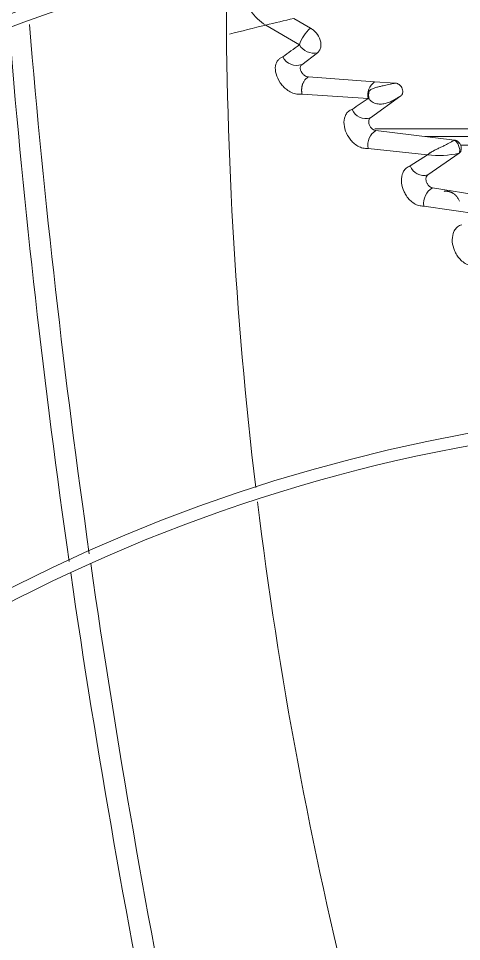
# Model space of a CAD drawing. Header units: millimetres. Extents: x 113490 to 142599, y -20467 to 115.
# Drawn here: x 134713.4 to 134805.9, y -10054.6 to -9861.9 of the extents above; entities that cross this region are included whole.
import ezdxf

# ---------------------------------------------------------------- set-up
doc = ezdxf.new("R2010")
doc.units = ezdxf.units.MM
doc.layers.add('DV3_0', color=7, linetype='Continuous')

msp = doc.modelspace()

# ---------------------------------------------------------------- linework, layer by layer
at = {"layer": 'DV3_0', "color": 7, "linetype": 'Continuous', "lineweight": 15}
for p, q in [((134770.91, -9861.94), (134774.39, -9863.98)), ((134765.04, -9863.34), (134772.05, -9867.46)), ((134775.86, -9869.13), (134772.57, -9871.59)), ((134773.94, -9874.15), (134787.78, -9875.18)), ((134787.78, -9875.18), (134792.1, -9875.44)), ((134772.62, -9877.73), (134786.44, -9878.63)), ((134793.24, -9878.1), (134786.9, -9882.68)), ((134786.44, -9878.63), (134786.6, -9878.78)), ((134788.02, -9885.32), (134804.48, -9887.35)), ((134798.32, -9886.59), (134945.89, -9886.59)), ((134786.42, -9889.05), (134798.83, -9890.4)), ((134798.83, -9890.4), (134795.22, -9892.73)), ((134805.41, -9890.07), (134798.89, -9894.57)), ((134799.83, -9897.27), (134815.24, -9899.83)), ((134798.04, -9901.09), (134809.63, -9902.77))]:
    msp.add_line(p, q, dxfattribs=at)
at = {"layer": 'DV3_0', "color": 7, "linetype": 'Continuous', "lineweight": 20}
for p, q in [((134787.84, -9884.99), (134946.71, -9884.99)), ((134944.97, -9888.39), (134805.72, -9888.39))]:
    msp.add_line(p, q, dxfattribs=at)
at = {"layer": 'DV3_0', "color": 7, "linetype": 'Continuous', "lineweight": 15}
for centre, radius, start, end in [((134869.24, -10288.99), 551.5, 105.4775, 164.5225), ((134869.24, -10288.99), 477.5, 46.9802, 133.0198), ((134869.24, -10288.99), 456, 45.9967, 135.345), ((134869.24, -10288.99), 453.5, 90, 135.5593), ((135629.05, -9856.53), 872.25, 179.63163, 186.79939), ((134926.51, -10530.1), 686.04, 103.11, 103.6137), ((136630.31, -9702.15), 1921.39, 184.80784, 188.12284), ((134778.96, -9869.57), 7.22, 129.2854, 163.0361), ((134779.2, -9869.73), 7.5, 129.9251, 162.3964), ((136546.57, -9714.08), 1841.22, 184.70532, 188.15423), ((134878.56, -10018.87), 185.12, 125.1229, 126.452), ((134775.21, -9865.46), 3.74, 212.4341, 280.1249), ((134771.52, -9868.42), 3.33, 207.6664, 288.2786), ((134789.63, -9877.88), 3.28, 124.4035, 193.2063), ((134790.29, -9877.95), 3.78, 167.9046, 192.7148), ((134788.09, -9878.42), 1.96, 129.2476, 139.846), ((134882.22, -10022.41), 172.76, 123.6694, 125.0185), ((134788.71, -9877.06), 2.72, 219.2454, 226.0311), ((134785.95, -9879.7), 3.12, 202.9813, 287.5853), ((134789.91, -9888.34), 3.56, 122.1591, 191.5595), ((134801.13, -9870.85), 19.69, 263.3082, 282.5642), ((134798.02, -9891.74), 2.97, 199.4659, 287.0302), ((134801.91, -9900.57), 3.9, 122.1583, 187.5906), ((134869.24, -10288.99), 346, 46.4603, 135.3186), ((134869.24, -10288.99), 343.5, 90, 135.6595), ((135629.05, -9856.53), 872.25, 186.99692, 194.17255), ((136630.31, -9702.15), 1921.39, 188.18485, 191.5672), ((136546.57, -9714.08), 1841.22, 188.2287, 191.77728), ((134869.24, -10288.99), 236, 46.5586, 135.2674)]:
    msp.add_arc(centre, radius, start, end, dxfattribs=at)
at = {"layer": 'DV3_0', "color": 7, "linetype": 'Continuous', "lineweight": 20}
msp.add_arc((134862.75, -10272.28), 420.46, 103.4379, 104.5005, dxfattribs=at)
at = {"layer": 'DV3_0', "color": 7, "linetype": 'Continuous', "lineweight": 15}
for points, knots in [([(134765.04, -9863.34), (134763.78, -9862.62), (134762.71, -9861.55), (134761.03, -9859.08), (134760.41, -9857.67), (134759.69, -9854.86), (134759.59, -9853.47), (134759.91, -9851.05), (134760.34, -9850.03), (134760.98, -9849.41)], [0, 0, 0, 0, 0.25, 0.25, 0.5, 0.5, 0.75, 0.75, 1, 1, 1, 1]), ([(134774.39, -9863.98), (134774.46, -9864.02), (134774.75, -9864.21), (134775.5, -9864.78), (134776.22, -9865.76), (134776.57, -9866.88), (134776.59, -9867.73), (134776.37, -9868.53), (134776.03, -9868.93), (134775.86, -9869.13)], [0, 0, 0, 0, 0.040412, 0.157001, 0.427305, 0.570682, 0.710239, 0.85239, 1, 1, 1, 1]), ([(134768.57, -9869.97), (134768.48, -9870.01), (134768.3, -9870.07), (134767.96, -9870.28), (134767.41, -9870.75), (134766.95, -9871.85), (134767.08, -9873.56), (134767.8, -9875.05), (134768.66, -9876.13), (134769.45, -9876.85), (134770.41, -9877.44), (134771.53, -9877.83), (134772.25, -9877.76), (134772.62, -9877.73)], [0, 0, 0, 0, 0.027265, 0.054498, 0.113253, 0.239702, 0.385057, 0.552035, 0.627007, 0.710932, 0.802031, 0.898425, 1, 1, 1, 1]), ([(134772.57, -9871.59), (134772.54, -9871.61), (134772.5, -9871.64), (134772.44, -9871.71), (134772.38, -9871.78), (134772.32, -9871.89), (134772.27, -9872.04), (134772.24, -9872.26), (134772.25, -9872.49), (134772.33, -9872.83), (134772.5, -9873.18), (134772.75, -9873.5), (134772.95, -9873.7), (134773.16, -9873.86), (134773.36, -9873.98), (134773.55, -9874.07), (134773.75, -9874.13), (134773.88, -9874.15), (134773.94, -9874.15)], [0, 0, 0, 0, 0.029221, 0.05825, 0.087358, 0.116815, 0.178634, 0.241921, 0.311566, 0.383125, 0.540006, 0.621009, 0.701784, 0.764986, 0.827655, 0.886622, 0.943641, 1, 1, 1, 1]), ([(134772.62, -9877.73), (134772.61, -9877.68), (134772.59, -9877.59), (134772.57, -9877.45), (134772.55, -9877.32), (134772.54, -9877.18), (134772.53, -9877.05), (134772.53, -9876.92), (134772.53, -9876.79), (134772.54, -9876.66), (134772.55, -9876.53), (134772.56, -9876.41), (134772.57, -9876.29), (134772.59, -9876.18), (134772.62, -9876.06), (134772.64, -9875.96), (134772.67, -9875.85), (134772.7, -9875.75), (134772.73, -9875.65), (134772.76, -9875.56), (134772.8, -9875.47), (134772.87, -9875.32), (134772.97, -9875.13), (134773.11, -9874.89), (134773.28, -9874.67), (134773.48, -9874.47), (134773.7, -9874.29), (134773.86, -9874.2), (134773.94, -9874.15)], [0, 0, 0, 0, 0.03207, 0.063344, 0.093894, 0.123779, 0.153049, 0.181745, 0.209901, 0.237545, 0.2647, 0.291384, 0.317613, 0.3434, 0.368754, 0.393685, 0.4182, 0.442306, 0.466006, 0.489308, 0.512214, 0.534724, 0.603667, 0.675462, 0.750563, 0.82938, 0.912343, 1, 1, 1, 1]), ([(134792.1, -9875.44), (134791.8, -9875.5), (134791.45, -9875.58), (134790.66, -9875.76), (134790.21, -9875.86), (134789.49, -9876.01), (134789.23, -9876.06), (134788.72, -9876.18), (134788.46, -9876.23), (134787.95, -9876.37), (134787.7, -9876.45), (134787.24, -9876.64), (134787.03, -9876.75), (134786.85, -9876.9)], [0, 0, 0, 0, 0.25, 0.25, 0.5, 0.5, 0.625, 0.625, 0.75, 0.75, 0.875, 0.875, 1, 1, 1, 1]), ([(134793.24, -9878.1), (134793.42, -9877.98), (134793.56, -9877.77), (134793.68, -9877.26), (134793.66, -9876.95), (134793.48, -9876.46), (134793.39, -9876.29), (134793.17, -9875.99), (134793.03, -9875.85), (134792.77, -9875.65), (134792.64, -9875.59), (134792.39, -9875.48), (134792.25, -9875.45), (134792.1, -9875.44)], [0, 0, 0, 0, 0.25, 0.25, 0.5, 0.5, 0.625, 0.625, 0.75, 0.75, 0.875, 0.875, 1, 1, 1, 1]), ([(134786.82, -9879.02), (134787.09, -9879.28), (134787.41, -9879.47), (134788.06, -9879.73), (134788.4, -9879.79), (134789.07, -9879.83), (134789.4, -9879.8), (134790.04, -9879.67), (134790.34, -9879.58), (134790.93, -9879.37), (134791.2, -9879.25), (134791.72, -9879), (134791.96, -9878.86), (134792.63, -9878.49), (134792.99, -9878.25), (134793.24, -9878.1)], [0, 0, 0, 0, 0.125, 0.125, 0.25, 0.25, 0.375, 0.375, 0.5, 0.5, 0.625, 0.625, 0.75, 0.75, 1, 1, 1, 1]), ([(134783.08, -9880.92), (134782.93, -9880.98), (134782.65, -9881.09), (134782.29, -9881.34), (134781.99, -9881.65), (134781.75, -9882), (134781.58, -9882.37), (134781.34, -9883.16), (134781.34, -9884.53), (134781.91, -9886.05), (134782.65, -9887.17), (134783.36, -9887.96), (134784.27, -9888.62), (134785.34, -9889.08), (134786.06, -9889.06), (134786.42, -9889.05)], [0, 0, 0, 0, 0.044282, 0.086947, 0.128181, 0.168178, 0.206942, 0.244399, 0.392716, 0.551505, 0.626615, 0.710875, 0.802196, 0.898624, 1, 1, 1, 1]), ([(134786.9, -9882.68), (134786.87, -9882.7), (134786.83, -9882.74), (134786.76, -9882.8), (134786.71, -9882.87), (134786.64, -9882.98), (134786.58, -9883.14), (134786.53, -9883.35), (134786.53, -9883.59), (134786.58, -9883.93), (134786.72, -9884.28), (134786.92, -9884.61), (134787.09, -9884.81), (134787.27, -9884.98), (134787.45, -9885.11), (134787.63, -9885.21), (134787.83, -9885.29), (134787.95, -9885.31), (134788.02, -9885.32)], [0, 0, 0, 0, 0.029926, 0.059804, 0.0899, 0.120475, 0.184302, 0.249473, 0.320003, 0.392088, 0.546011, 0.623156, 0.700072, 0.760986, 0.821133, 0.882127, 0.941254, 1, 1, 1, 1]), ([(134798.83, -9890.4), (134798.87, -9890.37), (134798.93, -9890.31), (134799.05, -9890.21), (134799.18, -9890.11), (134799.33, -9890), (134799.49, -9889.9), (134799.67, -9889.79), (134799.86, -9889.67), (134800.11, -9889.54), (134800.41, -9889.39), (134800.77, -9889.21), (134801.11, -9889.05), (134801.46, -9888.89), (134801.79, -9888.73), (134802.13, -9888.56), (134802.47, -9888.39), (134802.8, -9888.22), (134803.12, -9888.05), (134803.42, -9887.88), (134803.71, -9887.73), (134803.98, -9887.58), (134804.24, -9887.45), (134804.4, -9887.38), (134804.48, -9887.35)], [0, 0, 0, 0, 0.023358, 0.048607, 0.075803, 0.104995, 0.136229, 0.169543, 0.204976, 0.24256, 0.301686, 0.361473, 0.421929, 0.476499, 0.53161, 0.587466, 0.643866, 0.698282, 0.750998, 0.802313, 0.852538, 0.901999, 0.951034, 1, 1, 1, 1]), ([(134804.48, -9887.35), (134804.51, -9887.35), (134804.58, -9887.36), (134804.68, -9887.39), (134804.78, -9887.42), (134804.88, -9887.46), (134804.97, -9887.51), (134805.1, -9887.58), (134805.24, -9887.69), (134805.4, -9887.85), (134805.56, -9888.05), (134805.69, -9888.29), (134805.8, -9888.55), (134805.88, -9888.91), (134805.88, -9889.26), (134805.79, -9889.57), (134805.71, -9889.75), (134805.61, -9889.89), (134805.52, -9889.99), (134805.45, -9890.04), (134805.41, -9890.07)], [0, 0, 0, 0, 0.030046, 0.059999, 0.090071, 0.120472, 0.151405, 0.183063, 0.238908, 0.29524, 0.368162, 0.441585, 0.516209, 0.590866, 0.737097, 0.805482, 0.87329, 0.91637, 0.958392, 1, 1, 1, 1]), ([(134795.22, -9892.72), (134795.06, -9892.78), (134794.76, -9892.89), (134794.37, -9893.16), (134794.05, -9893.48), (134793.82, -9893.82), (134793.64, -9894.18), (134793.38, -9894.94), (134793.29, -9896.28), (134793.76, -9897.84), (134794.43, -9899.03), (134795.12, -9899.88), (134795.99, -9900.58), (134797.01, -9901.07), (134797.69, -9901.08), (134798.04, -9901.09)], [0, 0, 0, 0, 0.048476, 0.093805, 0.13626, 0.175839, 0.21232, 0.245599, 0.39477, 0.547934, 0.630233, 0.718059, 0.809647, 0.90347, 1, 1, 1, 1]), ([(134798.89, -9894.57), (134798.87, -9894.59), (134798.82, -9894.63), (134798.76, -9894.69), (134798.7, -9894.76), (134798.63, -9894.86), (134798.56, -9895.01), (134798.5, -9895.22), (134798.48, -9895.46), (134798.51, -9895.8), (134798.61, -9896.15), (134798.78, -9896.48), (134798.93, -9896.69), (134799.09, -9896.86), (134799.26, -9897.01), (134799.44, -9897.13), (134799.63, -9897.22), (134799.77, -9897.25), (134799.83, -9897.27)], [0, 0, 0, 0, 0.029226, 0.058279, 0.08738, 0.116751, 0.181269, 0.24707, 0.317634, 0.389516, 0.540863, 0.615937, 0.690699, 0.751332, 0.811212, 0.87573, 0.938063, 1, 1, 1, 1]), ([(134802.31, -9898.03), (134802.36, -9898.02), (134802.46, -9898.01), (134802.6, -9898), (134802.74, -9897.99), (134802.88, -9898), (134803.02, -9898.01), (134803.15, -9898.04), (134803.28, -9898.06), (134803.4, -9898.1), (134803.52, -9898.13), (134803.63, -9898.17), (134803.74, -9898.22), (134803.83, -9898.27), (134803.93, -9898.31), (134804.08, -9898.4), (134804.29, -9898.54), (134804.56, -9898.74), (134804.8, -9898.98), (134805.01, -9899.24), (134805.2, -9899.51), (134805.37, -9899.79), (134805.45, -9899.98), (134805.5, -9900.07)], [0, 0, 0, 0, 0.040571, 0.080379, 0.119229, 0.156976, 0.193515, 0.228775, 0.262707, 0.295285, 0.326491, 0.356315, 0.38475, 0.411789, 0.437421, 0.461633, 0.541426, 0.620839, 0.699591, 0.777365, 0.853672, 0.927968, 1, 1, 1, 1]), ([(134805.97, -9904.98), (134805.81, -9905.04), (134805.5, -9905.14), (134805.1, -9905.4), (134804.77, -9905.71), (134804.51, -9906.06), (134804.32, -9906.42), (134804.02, -9907.2), (134803.88, -9908.56), (134804.29, -9910.14), (134804.92, -9911.35), (134805.59, -9912.23), (134806.44, -9912.96), (134807.45, -9913.46), (134808.13, -9913.47), (134808.48, -9913.48)], [0, 0, 0, 0, 0.047744, 0.092804, 0.135367, 0.175516, 0.213186, 0.248271, 0.398257, 0.548409, 0.630442, 0.718038, 0.809514, 0.903308, 1, 1, 1, 1]), ([(134720.04, -10106.65), (134719.06, -10104.85), (134718.08, -10103.04), (134712.31, -10092.33), (134707.56, -10083.48), (134697.76, -10066.14), (134692.71, -10057.66), (134681.88, -10041.45), (134676.08, -10033.74), (134667.25, -10023.01), (134664.46, -10019.74), (134661.62, -10016.53)], [0.0997666, 0.0997666, 0.0997666, 0.0997666, 0.125, 0.125, 0.25, 0.25, 0.375, 0.375, 0.5, 0.5, 0.5559137, 0.5559137, 0.5559137, 0.5559137])]:
    msp.add_open_spline(points, degree=3, knots=knots, dxfattribs=at)
at = {"layer": 'DV3_0', "color": 7, "linetype": 'Continuous', "lineweight": 20}
msp.add_open_spline([(134804.48, -9887.35), (134804.63, -9887.42), (134804.98, -9887.75), (134805.42, -9888.64), (134805.6, -9889.57), (134805.5, -9889.97), (134805.41, -9890.07)], degree=3, dxfattribs=at)

doc.saveas('drawing.dxf')
